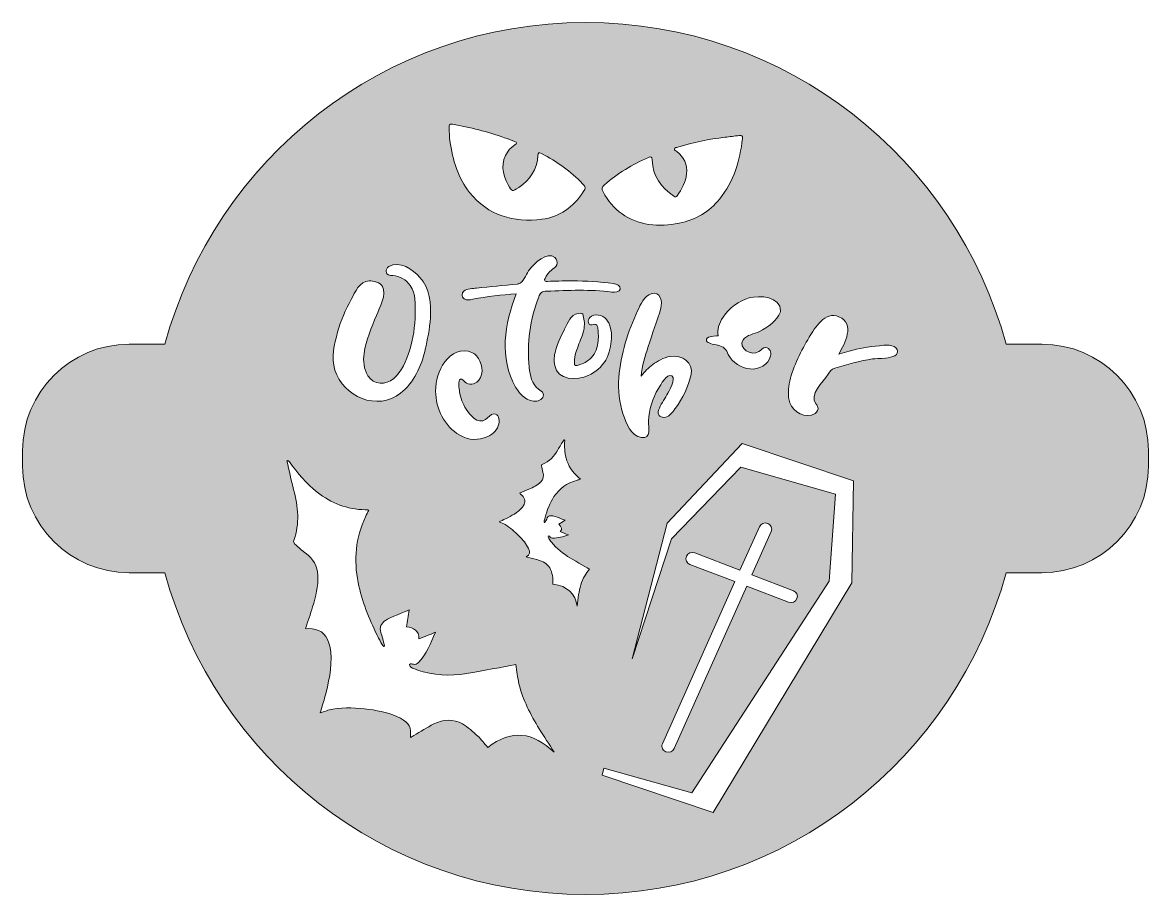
# Model space of a CAD drawing. Header units: inches. Extents: x -258 to 555, y -426 to 216.
# Drawn here: x 28.5 to 268.5, y -197.9 to -12.1 of the extents above; entities that cross this region are included whole.
import ezdxf

# ---------------------------------------------------------------- set-up
doc = ezdxf.new("R2010")
doc.units = ezdxf.units.IN
doc.header["$MEASUREMENT"] = 0
doc.layers.add('Layer', color=7, linetype='Continuous')

msp = doc.modelspace()

# ---------------------------------------------------------------- hatches: boundary and pattern name
at = {"layer": 'Layer', "true_color": 0x181a1c}
h = msp.add_hatch(color=250, dxfattribs=at)
h.dxf.hatch_style = 2
edge = h.paths.add_edge_path()
edge.add_spline(control_points=[(245.76, -80.65), (245.76, -80.65), (238.15, -80.65), (238.15, -80.65), (227.45, -41.17), (191.37, -12.12), (148.5, -12.12), (105.63, -12.12), (69.55, -41.17), (58.85, -80.65), (58.85, -80.65), (51.24, -80.65), (51.24, -80.65), (38.68, -80.65), (28.5, -90.84), (28.5, -103.4), (28.5, -103.4), (28.5, -106.6), (28.5, -106.6), (28.5, -119.16), (38.68, -129.35), (51.24, -129.35), (51.24, -129.35), (58.85, -129.35), (58.85, -129.35), (69.55, -168.83), (105.63, -197.88), (148.5, -197.88), (191.37, -197.88), (227.45, -168.83), (238.15, -129.35), (238.15, -129.35), (245.76, -129.35), (245.76, -129.35), (258.32, -129.35), (268.5, -119.16), (268.5, -106.6), (268.5, -106.6), (268.5, -103.4), (268.5, -103.4), (268.5, -90.84), (258.32, -80.65), (245.76, -80.65)], knot_values=[0, 0, 0, 0, 1, 1, 1, 2, 2, 2, 3, 3, 3, 4, 4, 4, 5, 5, 5, 6, 6, 6, 7, 7, 7, 8, 8, 8, 9, 9, 9, 10, 10, 10, 11, 11, 11, 12, 12, 12, 13, 13, 13, 14, 14, 14, 14], degree=3, periodic=1)
edge = h.paths.add_edge_path()
edge.add_spline(control_points=[(190.08, -73.57), (190.08, -73.63), (190.07, -73.7), (190.04, -73.75), (189.24, -75.71), (187.38, -77.03), (185.57, -77.97), (184.54, -78.5), (182.78, -78.63), (182.12, -79.69), (180.93, -81.58), (183.88, -83.26), (185.42, -82.24), (185.92, -81.91), (186.35, -81.34), (186.95, -81.36), (187.33, -81.37), (187.67, -81.65), (187.83, -81.99), (188, -82.34), (188.01, -82.74), (187.94, -83.11), (187.59, -85.02), (185.37, -86.1), (183.59, -85.93), (181.67, -85.74), (179.84, -84.57), (178.94, -82.85), (178.7, -82.39), (178.52, -81.89), (178.14, -81.54), (177.39, -80.82), (176.1, -80.85), (175.16, -80.5), (174.43, -80.24), (173.81, -79.73), (174.72, -79.18), (174.86, -79.09), (176.74, -78.77), (176.75, -78.85), (176.57, -77.5), (176.92, -76.2), (177.82, -74.87), (179.12, -72.97), (181.2, -71.4), (183.42, -70.8), (185.59, -70.2), (190.11, -70.45), (190.08, -73.57)], knot_values=[0, 0, 0, 0, 1, 1, 1, 2, 2, 2, 3, 3, 3, 4, 4, 4, 5, 5, 5, 6, 6, 6, 7, 7, 7, 8, 8, 8, 9, 9, 9, 10, 10, 10, 11, 11, 11, 12, 12, 12, 13, 13, 13, 14, 14, 14, 15, 15, 15, 16, 16, 16, 16], degree=3, periodic=1)
edge = h.paths.add_edge_path()
edge.add_spline(control_points=[(152.55, -46.69), (155.36, -44.26), (158.49, -42.36), (161.9, -40.89), (162.43, -40.66), (162.68, -40.67), (162.7, -41.38), (162.8, -44.83), (164.66, -47.23), (167.35, -49.13), (167.62, -49.32), (167.84, -49.34), (168.04, -49.05), (169.01, -47.6), (169.9, -46.12), (170.05, -44.33), (170.22, -42.37), (169.51, -40.8), (167.96, -39.6), (167.76, -39.44), (167.39, -39.34), (167.47, -39.03), (167.54, -38.73), (167.91, -38.78), (168.16, -38.7), (171.46, -37.7), (174.8, -36.94), (178.23, -36.57), (179.23, -36.44), (180.24, -36.32), (181.24, -36.18), (181.78, -36.11), (182.04, -36.26), (181.97, -36.85), (181.41, -41.55), (180.12, -45.96), (177.1, -49.71), (174.85, -52.49), (171.94, -54.21), (168.44, -54.89), (166.32, -55.29), (164.17, -55.47), (162.02, -55.14), (157.61, -54.46), (154.39, -52.1), (152.24, -48.21), (151.88, -47.57), (152, -47.16), (152.55, -46.69)], knot_values=[0, 0, 0, 0, 1, 1, 1, 2, 2, 2, 3, 3, 3, 4, 4, 4, 5, 5, 5, 6, 6, 6, 7, 7, 7, 8, 8, 8, 9, 9, 9, 10, 10, 10, 11, 11, 11, 12, 12, 12, 13, 13, 13, 14, 14, 14, 15, 15, 15, 16, 16, 16, 16], degree=3, periodic=1)
edge = h.paths.add_edge_path()
edge.add_spline(control_points=[(166.93, -87.42), (165.8, -86.8), (164.5, -89.36), (164.05, -90.09), (162.76, -92.2), (162.05, -94.59), (161.95, -97.05), (161.91, -98.26), (162.56, -100.86), (160.46, -100.54), (158.17, -100.19), (157.19, -97.53), (156.55, -95.63), (155.7, -93.09), (155.38, -90.37), (155.6, -87.71), (156.01, -82.8), (157.52, -77.99), (159.6, -73.53), (160.21, -72.22), (161.04, -70.42), (162.53, -69.91), (164.48, -69.25), (164.95, -71.61), (164.55, -72.99), (163.74, -75.75), (162.74, -78.42), (161.86, -81.15), (161.21, -83.19), (160.54, -85.32), (160.36, -87.45), (161.13, -86.55), (161.86, -85.67), (162.83, -84.97), (163.8, -84.27), (165.01, -83.52), (166.68, -83.24), (169, -82.88), (171.56, -84.52), (171, -87.13), (170.44, -89.72), (169.24, -92.17), (167.66, -94.29), (167.62, -94.35), (167.58, -94.4), (167.54, -94.45), (166.95, -95.26), (166.3, -96.24), (165.21, -96.25), (164.28, -96.27), (163.81, -95.59), (164.09, -94.71), (164.44, -93.58), (165.31, -92.5), (165.85, -91.45), (166.21, -90.75), (167.88, -87.95), (166.93, -87.42)], knot_values=[0, 0, 0, 0, 1, 1, 1, 2, 2, 2, 3, 3, 3, 4, 4, 4, 5, 5, 5, 6, 6, 6, 7, 7, 7, 8, 8, 8, 9, 9, 9, 10, 10, 10, 11, 11, 11, 12, 12, 12, 13, 13, 13, 14, 14, 14, 15, 15, 15, 16, 16, 16, 17, 17, 17, 18, 18, 18, 19, 19, 19, 19], degree=3, periodic=1)
edge = h.paths.add_edge_path()
edge.add_spline(control_points=[(154.41, -67.74), (155.1, -67.83), (155.98, -68.18), (155.89, -68.86), (155.89, -68.88), (155.89, -68.89), (155.89, -68.9), (155.77, -69.58), (154.8, -69.65), (154.1, -69.56), (149.51, -68.95), (144.84, -69.16), (140.21, -69.37), (139.83, -69.38), (139.43, -69.41), (139.12, -69.63), (138.82, -69.85), (138.66, -70.21), (138.53, -70.56), (136.69, -75.32), (135.99, -80.52), (136.49, -85.6), (136.66, -87.32), (137.07, -89.21), (138.47, -90.23), (138.86, -90.51), (139.33, -90.74), (139.49, -91.19), (139.77, -91.95), (138.91, -92.68), (138.11, -92.79), (136.2, -93.05), (134.55, -91.44), (133.58, -89.78), (131.86, -86.82), (131.23, -83.31), (131.41, -79.9), (131.58, -76.48), (132.51, -73.14), (133.73, -69.95), (130.62, -70.1), (127.52, -70.48), (124.47, -71.08), (123.85, -71.21), (123.16, -71.33), (122.62, -70.99), (122.05, -70.62), (122.1, -69.74), (122.59, -69.34), (123.23, -68.8), (124.5, -68.79), (125.29, -68.71), (128.17, -68.42), (131.05, -68.13), (133.94, -67.84), (134.16, -67.82), (134.39, -67.79), (134.57, -67.66), (135.53, -66.96), (135.89, -65.57), (136.62, -64.66), (137.57, -63.47), (140.33, -60.82), (141.96, -62.18), (142.41, -62.56), (142.6, -63.23), (142.36, -63.76), (142.14, -64.25), (141.65, -64.53), (141.23, -64.86), (140.65, -65.33), (140.17, -65.94), (139.87, -66.63), (139.8, -66.79), (139.74, -66.99), (139.84, -67.14), (139.95, -67.33), (140.22, -67.33), (140.43, -67.3), (141.18, -67.16), (142.06, -67.24), (142.83, -67.21), (143.78, -67.17), (144.73, -67.15), (145.68, -67.15), (148.6, -67.15), (151.52, -67.35), (154.41, -67.74)], knot_values=[0, 0, 0, 0, 1, 1, 1, 2, 2, 2, 3, 3, 3, 4, 4, 4, 5, 5, 5, 6, 6, 6, 7, 7, 7, 8, 8, 8, 9, 9, 9, 10, 10, 10, 11, 11, 11, 12, 12, 12, 13, 13, 13, 14, 14, 14, 15, 15, 15, 16, 16, 16, 17, 17, 17, 18, 18, 18, 19, 19, 19, 20, 20, 20, 21, 21, 21, 22, 22, 22, 23, 23, 23, 24, 24, 24, 25, 25, 25, 26, 26, 26, 27, 27, 27, 28, 28, 28, 29, 29, 29, 29], degree=3, periodic=1)
edge = h.paths.add_edge_path()
edge.add_spline(control_points=[(120.12, -33.8), (123.91, -34.44), (127.62, -35.36), (131.23, -36.67), (131.95, -36.93), (132.67, -37.19), (133.39, -37.45), (133.94, -37.64), (133.91, -37.87), (133.47, -38.18), (132.93, -38.57), (132.39, -38.97), (132, -39.52), (130.27, -41.93), (130.77, -44.33), (132.04, -46.71), (132.82, -48.17), (132.87, -48.18), (134.27, -47.25), (136.71, -45.65), (138.16, -43.42), (138.37, -40.48), (138.42, -39.84), (138.55, -39.7), (139.15, -40.02), (142.36, -41.77), (145.35, -43.8), (147.88, -46.48), (148.58, -47.22), (148.58, -47.35), (148.03, -48.19), (145.93, -51.41), (143, -53.55), (139.22, -54.02), (133.17, -54.78), (127.78, -53.29), (123.77, -48.31), (121.4, -45.35), (120.14, -41.46), (119.61, -37.3), (119.47, -36.5), (119.48, -35.49), (119.41, -34.48), (119.37, -33.93), (119.52, -33.7), (120.12, -33.8)], knot_values=[0, 0, 0, 0, 1, 1, 1, 2, 2, 2, 3, 3, 3, 4, 4, 4, 5, 5, 5, 6, 6, 6, 7, 7, 7, 8, 8, 8, 9, 9, 9, 10, 10, 10, 11, 11, 11, 12, 12, 12, 13, 13, 13, 14, 14, 14, 15, 15, 15, 15], degree=3, periodic=1)
edge = h.paths.add_edge_path()
edge.add_spline(control_points=[(118.52, -84.43), (119.87, -82.63), (122.07, -81.4), (124.3, -82.42), (125.04, -82.75), (125.63, -83.45), (126.01, -84.28), (126.8, -86.04), (126.59, -88.39), (124.66, -89.08), (124.15, -89.26), (123.58, -89.22), (123.11, -88.96), (122.79, -88.79), (122.22, -87.86), (121.85, -88.07), (121.26, -88.41), (121.58, -90.21), (121.65, -90.75), (121.83, -92.07), (122.31, -93.35), (123.05, -94.47), (123.85, -95.69), (125.53, -97.82), (127.21, -96.68), (127.8, -96.28), (128.23, -95.52), (128.95, -95.51), (130.09, -95.49), (130.2, -96.73), (130.02, -97.59), (129.77, -98.86), (128.85, -99.78), (127.69, -100.29), (125.6, -101.22), (123.66, -101.16), (121.69, -100.03), (118.48, -98.17), (116.51, -94.32), (116.56, -90.64), (116.6, -88.43), (117.16, -86.24), (118.52, -84.43)], knot_values=[0, 0, 0, 0, 1, 1, 1, 2, 2, 2, 3, 3, 3, 4, 4, 4, 5, 5, 5, 6, 6, 6, 7, 7, 7, 8, 8, 8, 9, 9, 9, 10, 10, 10, 11, 11, 11, 12, 12, 12, 13, 13, 13, 14, 14, 14, 14], degree=3, periodic=1)
edge = h.paths.add_edge_path()
edge.add_spline(control_points=[(95.67, -78.07), (96.36, -75.65), (97.33, -73.32), (98.56, -71.12), (99.41, -69.6), (100.29, -67.23), (102.37, -67.16), (103.26, -67.13), (104.74, -67.52), (105.23, -68.36), (106.18, -69.98), (104.58, -72.99), (103.96, -74.52), (102.9, -77.08), (101.69, -79.84), (101.3, -82.6), (101.07, -84.18), (101.27, -86.01), (102.12, -87.38), (103.36, -89.41), (105.94, -89.39), (107.62, -87.95), (109.35, -86.48), (110.31, -84.16), (110.99, -82.04), (111.79, -79.53), (112.16, -76.86), (112.2, -74.2), (112.23, -72.17), (112.4, -69.88), (111.15, -68.15), (110.29, -66.94), (108.92, -66.12), (107.43, -66.04), (106.81, -66), (106.09, -65.95), (106.01, -65.19), (105.97, -64.78), (106.22, -64.32), (106.56, -64.11), (108.8, -62.7), (111.73, -64.77), (113.21, -66.41), (115.29, -68.72), (115.61, -72.07), (115.43, -75.04), (115.28, -77.38), (114.81, -79.73), (114.36, -81.73), (114.35, -81.76), (114.34, -81.8), (114.33, -81.84), (113.55, -85.28), (111.93, -88.85), (109.07, -91.1), (104.14, -94.98), (96.88, -91.85), (95.09, -86.16), (94.25, -83.49), (94.93, -80.68), (95.67, -78.07)], knot_values=[0, 0, 0, 0, 1, 1, 1, 2, 2, 2, 3, 3, 3, 4, 4, 4, 5, 5, 5, 6, 6, 6, 7, 7, 7, 8, 8, 8, 9, 9, 9, 10, 10, 10, 11, 11, 11, 12, 12, 12, 13, 13, 13, 14, 14, 14, 15, 15, 15, 16, 16, 16, 17, 17, 17, 18, 18, 18, 19, 19, 19, 20, 20, 20, 20], degree=3, periodic=1)
edge = h.paths.add_edge_path()
edge.add_spline(control_points=[(127.66, -166.58), (126.9, -165.69), (126.29, -164.82), (125.54, -164.13), (124.52, -163.19), (123.47, -162.25), (122.29, -161.56), (120.31, -160.4), (118.19, -160.58), (116.19, -161.56), (114.7, -162.29), (113.31, -163.21), (111.88, -164.04), (111.66, -164.17), (111.43, -164.3), (111.17, -164.45), (111.43, -162.28), (110.97, -161.39), (109.04, -160.35), (106.96, -159.24), (104.7, -158.77), (102.4, -158.45), (99.8, -158.09), (97.2, -157.96), (94.61, -158.4), (93.7, -158.55), (92.83, -158.93), (91.94, -159.2), (92.23, -158.25), (92.57, -157.15), (92.88, -156.04), (93.76, -152.83), (94.47, -149.6), (94.2, -146.25), (94.15, -145.6), (94.02, -144.94), (93.82, -144.32), (93.17, -142.21), (91.63, -141.16), (89.41, -141.25), (89.22, -141.26), (89.03, -141.25), (88.8, -141.24), (89.33, -139.66), (89.89, -138.16), (90.33, -136.62), (90.97, -134.42), (91.55, -132.21), (91.46, -129.88), (91.39, -127.9), (90.51, -126.41), (88.94, -125.25), (88.08, -124.62), (87.29, -123.9), (86.5, -123.18), (86.35, -123.03), (86.24, -122.67), (86.31, -122.48), (87.62, -118.85), (87.25, -115.25), (86.28, -111.63), (85.74, -109.61), (85.33, -107.56), (84.86, -105.53), (84.93, -105.5), (85.01, -105.47), (85.08, -105.44), (85.19, -105.54), (85.3, -105.63), (85.39, -105.74), (87.13, -108.1), (89, -110.34), (91.32, -112.17), (94.32, -114.54), (97.71, -115.85), (101.55, -115.93), (101.76, -115.94), (101.98, -115.96), (102.29, -115.99), (102.05, -116.5), (101.84, -116.95), (101.62, -117.4), (99.47, -121.9), (99.08, -126.61), (100.05, -131.45), (100.82, -135.36), (102.34, -139.08), (104.1, -142.64), (104.33, -143.1), (105.42, -145.48), (105.64, -145), (105.69, -144.89), (105.05, -142.59), (104.89, -142.09), (104.54, -140.95), (104.96, -140.09), (105.84, -139.5), (106.71, -138.93), (110.09, -137.56), (110.92, -137.27), (110.72, -138.5), (110.54, -139.66), (110.35, -140.88), (111.89, -141.06), (113.03, -141.62), (112.99, -143.44), (114.19, -142.96), (115.27, -142.53), (116.5, -142.03), (115.5, -144.44), (114.59, -146.68), (112.87, -148.49), (112.6, -148.77), (112.25, -148.9), (111.86, -148.85), (111.59, -148.82), (111.15, -148.51), (111.02, -148.89), (110.85, -149.35), (111.61, -149.64), (111.92, -149.77), (112.57, -150.04), (113.23, -150.26), (113.9, -150.44), (117.4, -151.42), (120.93, -151.25), (124.46, -150.61), (127.32, -150.1), (133.48, -148.9), (133.66, -148.88), (133.88, -150.28), (134.01, -151.67), (134.32, -153.01), (135.13, -156.47), (136.8, -159.56), (138.63, -162.57), (139.64, -164.23), (140.74, -165.84), (141.83, -167.58), (137.37, -163.28), (132.64, -162.62), (127.66, -166.58)], knot_values=[0, 0, 0, 0, 1, 1, 1, 2, 2, 2, 3, 3, 3, 4, 4, 4, 5, 5, 5, 6, 6, 6, 7, 7, 7, 8, 8, 8, 9, 9, 9, 10, 10, 10, 11, 11, 11, 12, 12, 12, 13, 13, 13, 14, 14, 14, 15, 15, 15, 16, 16, 16, 17, 17, 17, 18, 18, 18, 19, 19, 19, 20, 20, 20, 21, 21, 21, 22, 22, 22, 23, 23, 23, 24, 24, 24, 25, 25, 25, 26, 26, 26, 27, 27, 27, 28, 28, 28, 29, 29, 29, 30, 30, 30, 31, 31, 31, 32, 32, 32, 33, 33, 33, 34, 34, 34, 35, 35, 35, 36, 36, 36, 37, 37, 37, 38, 38, 38, 39, 39, 39, 40, 40, 40, 41, 41, 41, 42, 42, 42, 43, 43, 43, 44, 44, 44, 45, 45, 45, 46, 46, 46, 47, 47, 47, 47], degree=3, periodic=1)
edge = h.paths.add_edge_path()
edge.add_spline(control_points=[(148.33, -129.97), (147.58, -131.21), (147.26, -132.61), (147.04, -134.03), (146.91, -134.82), (146.84, -135.62), (146.72, -136.46), (146.33, -133.84), (144.71, -132.17), (141.57, -131.74), (141.56, -131.25), (141.59, -130.81), (141.51, -130.38), (141.41, -129.8), (141.3, -129.2), (141.06, -128.64), (140.65, -127.69), (139.78, -127.07), (138.7, -126.73), (137.91, -126.47), (137.09, -126.29), (136.28, -126.08), (136.15, -126.05), (136.02, -126.01), (135.88, -125.98), (136.65, -125.44), (136.75, -125.05), (136.32, -124.14), (135.87, -123.18), (135.14, -122.34), (134.35, -121.53), (133.46, -120.61), (132.5, -119.76), (131.37, -119.08), (130.97, -118.84), (130.52, -118.67), (130.09, -118.47), (130.49, -118.29), (130.97, -118.08), (131.43, -117.86), (132.75, -117.23), (134.03, -116.53), (134.96, -115.5), (135.14, -115.3), (135.29, -115.07), (135.41, -114.83), (135.81, -114.03), (135.54, -113.25), (134.65, -112.58), (134.58, -112.52), (134.51, -112.46), (134.42, -112.38), (135.11, -112.1), (135.79, -111.85), (136.44, -111.55), (137.36, -111.13), (138.27, -110.68), (138.95, -109.99), (139.54, -109.4), (139.66, -108.71), (139.41, -107.88), (139.28, -107.44), (139.19, -106.98), (139.11, -106.53), (139.1, -106.44), (139.17, -106.31), (139.25, -106.27), (140.88, -105.65), (141.85, -104.51), (142.59, -103.18), (143, -102.44), (143.48, -101.73), (143.93, -101), (143.97, -101.02), (144, -101.03), (144.04, -101.04), (144.05, -101.11), (144.07, -101.17), (144.07, -101.23), (144.01, -102.44), (144.04, -103.66), (144.37, -104.91), (144.79, -106.52), (145.69, -107.95), (147.15, -109.18), (147.23, -109.25), (147.3, -109.32), (147.42, -109.43), (147.17, -109.5), (146.94, -109.56), (146.72, -109.62), (144.5, -110.23), (142.9, -111.44), (141.78, -113.12), (140.87, -114.47), (140.31, -116), (139.89, -117.57), (139.83, -117.77), (139.52, -118.79), (139.75, -118.72), (139.8, -118.7), (140.27, -117.85), (140.36, -117.66), (140.58, -117.22), (141, -117.11), (141.53, -117.22), (142.04, -117.33), (143.76, -118), (144.17, -118.17), (143.72, -118.46), (143.29, -118.74), (142.84, -119.02), (143.37, -119.55), (143.64, -120.07), (143.07, -120.58), (143.68, -120.81), (144.22, -121.03), (144.85, -121.27), (143.72, -121.65), (142.68, -122), (141.46, -121.97), (141.27, -121.97), (141.1, -121.9), (140.96, -121.76), (140.86, -121.66), (140.79, -121.44), (140.62, -121.51), (140.41, -121.58), (140.62, -121.91), (140.7, -122.04), (140.87, -122.32), (141.05, -122.59), (141.25, -122.85), (142.3, -124.22), (143.72, -125.28), (145.27, -126.2), (146.53, -126.95), (149.27, -128.54), (149.35, -128.59), (149, -129.06), (148.62, -129.49), (148.33, -129.97)], knot_values=[0, 0, 0, 0, 1, 1, 1, 2, 2, 2, 3, 3, 3, 4, 4, 4, 5, 5, 5, 6, 6, 6, 7, 7, 7, 8, 8, 8, 9, 9, 9, 10, 10, 10, 11, 11, 11, 12, 12, 12, 13, 13, 13, 14, 14, 14, 15, 15, 15, 16, 16, 16, 17, 17, 17, 18, 18, 18, 19, 19, 19, 20, 20, 20, 21, 21, 21, 22, 22, 22, 23, 23, 23, 24, 24, 24, 25, 25, 25, 26, 26, 26, 27, 27, 27, 28, 28, 28, 29, 29, 29, 30, 30, 30, 31, 31, 31, 32, 32, 32, 33, 33, 33, 34, 34, 34, 35, 35, 35, 36, 36, 36, 37, 37, 37, 38, 38, 38, 39, 39, 39, 40, 40, 40, 41, 41, 41, 42, 42, 42, 43, 43, 43, 44, 44, 44, 45, 45, 45, 46, 46, 46, 47, 47, 47, 47], degree=3, periodic=1)
edge = h.paths.add_edge_path()
edge.add_spline(control_points=[(149.1, -87.31), (146.75, -88.41), (142.47, -88.37), (141.93, -85.17), (141.75, -84.13), (141.81, -83.1), (142.1, -82.08), (142.63, -80.18), (143.48, -78.53), (144.36, -76.77), (144.68, -76.13), (144.98, -75.46), (145.47, -74.93), (145.95, -74.4), (146.78, -73.96), (147.53, -74.06), (147.68, -74.09), (147.82, -74.15), (147.91, -74.27), (147.98, -74.38), (148, -74.51), (148.01, -74.64), (148.06, -75.12), (148.23, -75.56), (148.26, -76.04), (148.31, -77.13), (148.04, -78.21), (147.64, -79.24), (147.16, -80.45), (146.68, -81.66), (146.33, -82.91), (146.19, -83.56), (146.14, -84.24), (146.19, -84.91), (146.19, -84.92), (146.19, -84.94), (146.19, -84.95), (146.19, -85.06), (146.19, -85.1), (146.28, -85.16), (146.55, -85.23), (146.81, -85.17), (147.18, -85.04), (148.06, -84.77), (148.83, -84.35), (149.41, -83.82), (150.38, -82.95), (150.91, -81.9), (151.15, -80.39), (151.31, -79.36), (151.23, -78.27), (151.15, -77.44), (151.11, -77.08), (151.05, -76.61), (150.69, -76.42), (150.3, -76.2), (149.95, -76.62), (149.56, -76.54), (149.33, -76.49), (149.18, -76.27), (149.13, -76.06), (149.03, -75.68), (149.16, -75.26), (149.43, -74.97), (150.35, -73.97), (152.17, -74.42), (152.96, -75.36), (153.34, -75.82), (153.61, -76.38), (153.78, -76.98), (154.02, -77.78), (154.09, -78.65), (154.04, -79.42), (154.04, -79.43), (154.04, -79.44), (154.04, -79.44), (153.87, -80.99), (153.65, -82.5), (152.8, -84.02), (151.92, -85.49), (150.71, -86.56), (149.1, -87.31)], knot_values=[0, 0, 0, 0, 1, 1, 1, 2, 2, 2, 3, 3, 3, 4, 4, 4, 5, 5, 5, 6, 6, 6, 7, 7, 7, 8, 8, 8, 9, 9, 9, 10, 10, 10, 11, 11, 11, 12, 12, 12, 13, 13, 13, 14, 14, 14, 15, 15, 15, 16, 16, 16, 17, 17, 17, 18, 18, 18, 19, 19, 19, 20, 20, 20, 21, 21, 21, 22, 22, 22, 23, 23, 23, 24, 24, 24, 25, 25, 25, 26, 26, 26, 27, 27, 27, 27], degree=3, periodic=1)
h.paths.add_polyline_path([(205.26, -131.51), (175.73, -180.38), (152.03, -172.43), (152.41, -170.97), (171.18, -176.26), (200.41, -131.13), (201.8, -112.57), (181.58, -106.88), (166.83, -122.08), (158.45, -147.68), (165.94, -118.78), (181.9, -101.83), (205.6, -109.78)])
edge = h.paths.add_edge_path()
edge.add_spline(control_points=[(170.77, -127.55), (170.44, -127.42), (170.19, -127.18), (170.05, -126.9), (169.89, -126.58), (169.86, -126.2), (170.01, -125.84), (170.29, -125.17), (171.09, -124.85), (171.79, -125.12), (171.79, -125.12), (181.41, -128.8), (181.41, -128.8), (181.41, -128.8), (185.56, -119.53), (185.56, -119.53), (185.86, -118.86), (186.66, -118.55), (187.36, -118.84), (188.06, -119.12), (188.38, -119.89), (188.08, -120.55), (188.08, -120.55), (183.96, -129.78), (183.96, -129.78), (183.96, -129.78), (192.8, -133.16), (192.8, -133.16), (193.5, -133.43), (193.85, -134.19), (193.56, -134.86), (193.28, -135.53), (192.48, -135.86), (191.78, -135.59), (191.78, -135.59), (182.88, -132.18), (182.88, -132.18), (182.88, -132.18), (167.4, -166.79), (167.4, -166.79), (167.11, -167.45), (166.3, -167.76), (165.6, -167.48), (165.29, -167.35), (165.05, -167.12), (164.91, -166.84), (164.74, -166.52), (164.72, -166.12), (164.88, -165.76), (164.88, -165.76), (180.34, -131.21), (180.34, -131.21), (180.34, -131.21), (170.77, -127.55), (170.77, -127.55)], knot_values=[0, 0, 0, 0, 1, 1, 1, 2, 2, 2, 3, 3, 3, 4, 4, 4, 5, 5, 5, 6, 6, 6, 7, 7, 7, 8, 8, 8, 9, 9, 9, 10, 10, 10, 11, 11, 11, 12, 12, 12, 13, 13, 13, 14, 14, 14, 15, 15, 15, 16, 16, 16, 17, 17, 17, 18, 18, 18, 18], degree=3, periodic=1)
edge = h.paths.add_edge_path()
edge.add_spline(control_points=[(212.43, -83.62), (211.31, -83.73), (210.15, -83.71), (209.69, -83.78), (206.95, -84.2), (204.3, -84.99), (201.65, -85.76), (200.83, -86), (200.61, -86.38), (200.19, -87.07), (199.22, -88.64), (195.99, -91.46), (197.66, -93.46), (197.82, -93.64), (197.98, -93.83), (198.05, -94.06), (198.2, -94.56), (197.85, -95.08), (197.42, -95.38), (195.53, -96.68), (192.67, -95.13), (192.04, -93.16), (191.57, -91.69), (191.73, -89.99), (192.06, -88.52), (192.77, -85.33), (194.54, -81.99), (196.19, -79.16), (197.34, -77.19), (199.63, -73.54), (202.5, -74.79), (206.08, -76.34), (203.73, -80.46), (202.52, -82.75), (202.58, -82.73), (202.64, -82.72), (202.7, -82.7), (203.34, -82.51), (204, -82.31), (204.67, -82.14), (206.74, -81.54), (208.87, -81.16), (211.15, -80.97), (212.16, -80.85), (214.44, -80.58), (214.92, -81.79), (215.42, -83.05), (213.96, -83.46), (212.43, -83.62)], knot_values=[0, 0, 0, 0, 1, 1, 1, 2, 2, 2, 3, 3, 3, 4, 4, 4, 5, 5, 5, 6, 6, 6, 7, 7, 7, 8, 8, 8, 9, 9, 9, 10, 10, 10, 11, 11, 11, 12, 12, 12, 13, 13, 13, 14, 14, 14, 15, 15, 15, 16, 16, 16, 16], degree=3, periodic=1)

# ---------------------------------------------------------------- linework, layer by layer
at = {"layer": 'Layer', "lineweight": 0}
msp.add_lwpolyline([(205.26, -131.51), (175.73, -180.38), (152.03, -172.43), (152.41, -170.97), (171.18, -176.26), (200.41, -131.13), (201.8, -112.57), (181.58, -106.88), (166.83, -122.08), (158.45, -147.68), (165.94, -118.78), (181.9, -101.83), (205.6, -109.78), (205.26, -131.51)], dxfattribs=at)
for points, knots in [([(245.76, -80.65), (245.76, -80.65), (238.15, -80.65), (238.15, -80.65), (227.45, -41.17), (191.37, -12.12), (148.5, -12.12), (105.63, -12.12), (69.55, -41.17), (58.85, -80.65), (58.85, -80.65), (51.24, -80.65), (51.24, -80.65), (38.68, -80.65), (28.5, -90.84), (28.5, -103.4), (28.5, -103.4), (28.5, -106.6), (28.5, -106.6), (28.5, -119.16), (38.68, -129.35), (51.24, -129.35), (51.24, -129.35), (58.85, -129.35), (58.85, -129.35), (69.55, -168.83), (105.63, -197.88), (148.5, -197.88), (191.37, -197.88), (227.45, -168.83), (238.15, -129.35), (238.15, -129.35), (245.76, -129.35), (245.76, -129.35), (258.32, -129.35), (268.5, -119.16), (268.5, -106.6), (268.5, -106.6), (268.5, -103.4), (268.5, -103.4), (268.5, -90.84), (258.32, -80.65), (245.76, -80.65)], [0, 0, 0, 0, 1, 1, 1, 2, 2, 2, 3, 3, 3, 4, 4, 4, 5, 5, 5, 6, 6, 6, 7, 7, 7, 8, 8, 8, 9, 9, 9, 10, 10, 10, 11, 11, 11, 12, 12, 12, 13, 13, 13, 14, 14, 14, 14]), ([(120.12, -33.8), (123.91, -34.44), (127.62, -35.36), (131.23, -36.67), (131.95, -36.93), (132.67, -37.19), (133.39, -37.45), (133.94, -37.64), (133.91, -37.87), (133.47, -38.18), (132.93, -38.57), (132.39, -38.97), (132, -39.52), (130.27, -41.93), (130.77, -44.33), (132.04, -46.71), (132.82, -48.17), (132.87, -48.18), (134.27, -47.25), (136.71, -45.65), (138.16, -43.42), (138.37, -40.48), (138.42, -39.84), (138.55, -39.7), (139.15, -40.02), (142.36, -41.77), (145.35, -43.8), (147.88, -46.48), (148.58, -47.22), (148.58, -47.35), (148.03, -48.19), (145.93, -51.41), (143, -53.55), (139.22, -54.02), (133.17, -54.78), (127.78, -53.29), (123.77, -48.31), (121.4, -45.35), (120.14, -41.46), (119.61, -37.3), (119.47, -36.5), (119.48, -35.49), (119.41, -34.48), (119.37, -33.93), (119.52, -33.7), (120.12, -33.8)], [0, 0, 0, 0, 1, 1, 1, 2, 2, 2, 3, 3, 3, 4, 4, 4, 5, 5, 5, 6, 6, 6, 7, 7, 7, 8, 8, 8, 9, 9, 9, 10, 10, 10, 11, 11, 11, 12, 12, 12, 13, 13, 13, 14, 14, 14, 15, 15, 15, 15]), ([(152.55, -46.69), (155.36, -44.26), (158.49, -42.36), (161.9, -40.89), (162.43, -40.66), (162.68, -40.67), (162.7, -41.38), (162.8, -44.83), (164.66, -47.23), (167.35, -49.13), (167.62, -49.32), (167.84, -49.34), (168.04, -49.05), (169.01, -47.6), (169.9, -46.12), (170.05, -44.33), (170.22, -42.37), (169.51, -40.8), (167.96, -39.6), (167.76, -39.44), (167.39, -39.34), (167.47, -39.03), (167.54, -38.73), (167.91, -38.78), (168.16, -38.7), (171.46, -37.7), (174.8, -36.94), (178.23, -36.57), (179.23, -36.44), (180.24, -36.32), (181.24, -36.18), (181.78, -36.11), (182.04, -36.26), (181.97, -36.85), (181.41, -41.55), (180.12, -45.96), (177.1, -49.71), (174.85, -52.49), (171.94, -54.21), (168.44, -54.89), (166.32, -55.29), (164.17, -55.47), (162.02, -55.14), (157.61, -54.46), (154.39, -52.1), (152.24, -48.21), (151.88, -47.57), (152, -47.16), (152.55, -46.69)], [0, 0, 0, 0, 1, 1, 1, 2, 2, 2, 3, 3, 3, 4, 4, 4, 5, 5, 5, 6, 6, 6, 7, 7, 7, 8, 8, 8, 9, 9, 9, 10, 10, 10, 11, 11, 11, 12, 12, 12, 13, 13, 13, 14, 14, 14, 15, 15, 15, 16, 16, 16, 16]), ([(154.41, -67.74), (155.1, -67.83), (155.98, -68.18), (155.89, -68.86), (155.89, -68.88), (155.89, -68.89), (155.89, -68.9), (155.77, -69.58), (154.8, -69.65), (154.1, -69.56), (149.51, -68.95), (144.84, -69.16), (140.21, -69.37), (139.83, -69.38), (139.43, -69.41), (139.12, -69.63), (138.82, -69.85), (138.66, -70.21), (138.53, -70.56), (136.69, -75.32), (135.99, -80.52), (136.49, -85.6), (136.66, -87.32), (137.07, -89.21), (138.47, -90.23), (138.86, -90.51), (139.33, -90.74), (139.49, -91.19), (139.77, -91.95), (138.91, -92.68), (138.11, -92.79), (136.2, -93.05), (134.55, -91.44), (133.58, -89.78), (131.86, -86.82), (131.23, -83.31), (131.41, -79.9), (131.58, -76.48), (132.51, -73.14), (133.73, -69.95), (130.62, -70.1), (127.52, -70.48), (124.47, -71.08), (123.85, -71.21), (123.16, -71.33), (122.62, -70.99), (122.05, -70.62), (122.1, -69.74), (122.59, -69.34), (123.23, -68.8), (124.5, -68.79), (125.29, -68.71), (128.17, -68.42), (131.05, -68.13), (133.94, -67.84), (134.16, -67.82), (134.39, -67.79), (134.57, -67.66), (135.53, -66.96), (135.89, -65.57), (136.62, -64.66), (137.57, -63.47), (140.33, -60.82), (141.96, -62.18), (142.41, -62.56), (142.6, -63.23), (142.36, -63.76), (142.14, -64.25), (141.65, -64.53), (141.23, -64.86), (140.65, -65.33), (140.17, -65.94), (139.87, -66.63), (139.8, -66.79), (139.74, -66.99), (139.84, -67.14), (139.95, -67.33), (140.22, -67.33), (140.43, -67.3), (141.18, -67.16), (142.06, -67.24), (142.83, -67.21), (143.78, -67.17), (144.73, -67.15), (145.68, -67.15), (148.6, -67.15), (151.52, -67.35), (154.41, -67.74)], [0, 0, 0, 0, 1, 1, 1, 2, 2, 2, 3, 3, 3, 4, 4, 4, 5, 5, 5, 6, 6, 6, 7, 7, 7, 8, 8, 8, 9, 9, 9, 10, 10, 10, 11, 11, 11, 12, 12, 12, 13, 13, 13, 14, 14, 14, 15, 15, 15, 16, 16, 16, 17, 17, 17, 18, 18, 18, 19, 19, 19, 20, 20, 20, 21, 21, 21, 22, 22, 22, 23, 23, 23, 24, 24, 24, 25, 25, 25, 26, 26, 26, 27, 27, 27, 28, 28, 28, 29, 29, 29, 29]), ([(95.67, -78.07), (96.36, -75.65), (97.33, -73.32), (98.56, -71.12), (99.41, -69.6), (100.29, -67.23), (102.37, -67.16), (103.26, -67.13), (104.74, -67.52), (105.23, -68.36), (106.18, -69.98), (104.58, -72.99), (103.96, -74.52), (102.9, -77.08), (101.69, -79.84), (101.3, -82.6), (101.07, -84.18), (101.27, -86.01), (102.12, -87.38), (103.36, -89.41), (105.94, -89.39), (107.62, -87.95), (109.35, -86.48), (110.31, -84.16), (110.99, -82.04), (111.79, -79.53), (112.16, -76.86), (112.2, -74.2), (112.23, -72.17), (112.4, -69.88), (111.15, -68.15), (110.29, -66.94), (108.92, -66.12), (107.43, -66.04), (106.81, -66), (106.09, -65.95), (106.01, -65.19), (105.97, -64.78), (106.22, -64.32), (106.56, -64.11), (108.8, -62.7), (111.73, -64.77), (113.21, -66.41), (115.29, -68.72), (115.61, -72.07), (115.43, -75.04), (115.28, -77.38), (114.81, -79.73), (114.36, -81.73), (114.35, -81.76), (114.34, -81.8), (114.33, -81.84), (113.55, -85.28), (111.93, -88.85), (109.07, -91.1), (104.14, -94.98), (96.88, -91.85), (95.09, -86.16), (94.25, -83.49), (94.93, -80.68), (95.67, -78.07)], [0, 0, 0, 0, 1, 1, 1, 2, 2, 2, 3, 3, 3, 4, 4, 4, 5, 5, 5, 6, 6, 6, 7, 7, 7, 8, 8, 8, 9, 9, 9, 10, 10, 10, 11, 11, 11, 12, 12, 12, 13, 13, 13, 14, 14, 14, 15, 15, 15, 16, 16, 16, 17, 17, 17, 18, 18, 18, 19, 19, 19, 20, 20, 20, 20]), ([(166.93, -87.42), (165.8, -86.8), (164.5, -89.36), (164.05, -90.09), (162.76, -92.2), (162.05, -94.59), (161.95, -97.05), (161.91, -98.26), (162.56, -100.86), (160.46, -100.54), (158.17, -100.19), (157.19, -97.53), (156.55, -95.63), (155.7, -93.09), (155.38, -90.37), (155.6, -87.71), (156.01, -82.8), (157.52, -77.99), (159.6, -73.53), (160.21, -72.22), (161.04, -70.42), (162.53, -69.91), (164.48, -69.25), (164.95, -71.61), (164.55, -72.99), (163.74, -75.75), (162.74, -78.42), (161.86, -81.15), (161.21, -83.19), (160.54, -85.32), (160.36, -87.45), (161.13, -86.55), (161.86, -85.67), (162.83, -84.97), (163.8, -84.27), (165.01, -83.52), (166.68, -83.24), (169, -82.88), (171.56, -84.52), (171, -87.13), (170.44, -89.72), (169.24, -92.17), (167.66, -94.29), (167.62, -94.35), (167.58, -94.4), (167.54, -94.45), (166.95, -95.26), (166.3, -96.24), (165.21, -96.25), (164.28, -96.27), (163.81, -95.59), (164.09, -94.71), (164.44, -93.58), (165.31, -92.5), (165.85, -91.45), (166.21, -90.75), (167.88, -87.95), (166.93, -87.42)], [0, 0, 0, 0, 1, 1, 1, 2, 2, 2, 3, 3, 3, 4, 4, 4, 5, 5, 5, 6, 6, 6, 7, 7, 7, 8, 8, 8, 9, 9, 9, 10, 10, 10, 11, 11, 11, 12, 12, 12, 13, 13, 13, 14, 14, 14, 15, 15, 15, 16, 16, 16, 17, 17, 17, 18, 18, 18, 19, 19, 19, 19]), ([(190.08, -73.57), (190.08, -73.63), (190.07, -73.7), (190.04, -73.75), (189.24, -75.71), (187.38, -77.03), (185.57, -77.97), (184.54, -78.5), (182.78, -78.63), (182.12, -79.69), (180.93, -81.58), (183.88, -83.26), (185.42, -82.24), (185.92, -81.91), (186.35, -81.34), (186.95, -81.36), (187.33, -81.37), (187.67, -81.65), (187.83, -81.99), (188, -82.34), (188.01, -82.74), (187.94, -83.11), (187.59, -85.02), (185.37, -86.1), (183.59, -85.93), (181.67, -85.74), (179.84, -84.57), (178.94, -82.85), (178.7, -82.39), (178.52, -81.89), (178.14, -81.54), (177.39, -80.82), (176.1, -80.85), (175.16, -80.5), (174.43, -80.24), (173.81, -79.73), (174.72, -79.18), (174.86, -79.09), (176.74, -78.77), (176.75, -78.85), (176.57, -77.5), (176.92, -76.2), (177.82, -74.87), (179.12, -72.97), (181.2, -71.4), (183.42, -70.8), (185.59, -70.2), (190.11, -70.45), (190.08, -73.57)], [0, 0, 0, 0, 1, 1, 1, 2, 2, 2, 3, 3, 3, 4, 4, 4, 5, 5, 5, 6, 6, 6, 7, 7, 7, 8, 8, 8, 9, 9, 9, 10, 10, 10, 11, 11, 11, 12, 12, 12, 13, 13, 13, 14, 14, 14, 15, 15, 15, 16, 16, 16, 16]), ([(149.1, -87.31), (146.75, -88.41), (142.47, -88.37), (141.93, -85.17), (141.75, -84.13), (141.81, -83.1), (142.1, -82.08), (142.63, -80.18), (143.48, -78.53), (144.36, -76.77), (144.68, -76.13), (144.98, -75.46), (145.47, -74.93), (145.95, -74.4), (146.78, -73.96), (147.53, -74.06), (147.68, -74.09), (147.82, -74.15), (147.91, -74.27), (147.98, -74.38), (148, -74.51), (148.01, -74.64), (148.06, -75.12), (148.23, -75.56), (148.26, -76.04), (148.31, -77.13), (148.04, -78.21), (147.64, -79.24), (147.16, -80.45), (146.68, -81.66), (146.33, -82.91), (146.19, -83.56), (146.14, -84.24), (146.19, -84.91), (146.19, -84.92), (146.19, -84.94), (146.19, -84.95), (146.19, -85.06), (146.19, -85.1), (146.28, -85.16), (146.55, -85.23), (146.81, -85.17), (147.18, -85.04), (148.06, -84.77), (148.83, -84.35), (149.41, -83.82), (150.38, -82.95), (150.91, -81.9), (151.15, -80.39), (151.31, -79.36), (151.23, -78.27), (151.15, -77.44), (151.11, -77.08), (151.05, -76.61), (150.69, -76.42), (150.3, -76.2), (149.95, -76.62), (149.56, -76.54), (149.33, -76.49), (149.18, -76.27), (149.13, -76.06), (149.03, -75.68), (149.16, -75.26), (149.43, -74.97), (150.35, -73.97), (152.17, -74.42), (152.96, -75.36), (153.34, -75.82), (153.61, -76.38), (153.78, -76.98), (154.02, -77.78), (154.09, -78.65), (154.04, -79.42), (154.04, -79.43), (154.04, -79.44), (154.04, -79.44), (153.87, -80.99), (153.65, -82.5), (152.8, -84.02), (151.92, -85.49), (150.71, -86.56), (149.1, -87.31)], [0, 0, 0, 0, 1, 1, 1, 2, 2, 2, 3, 3, 3, 4, 4, 4, 5, 5, 5, 6, 6, 6, 7, 7, 7, 8, 8, 8, 9, 9, 9, 10, 10, 10, 11, 11, 11, 12, 12, 12, 13, 13, 13, 14, 14, 14, 15, 15, 15, 16, 16, 16, 17, 17, 17, 18, 18, 18, 19, 19, 19, 20, 20, 20, 21, 21, 21, 22, 22, 22, 23, 23, 23, 24, 24, 24, 25, 25, 25, 26, 26, 26, 27, 27, 27, 27]), ([(212.43, -83.62), (211.31, -83.73), (210.15, -83.71), (209.69, -83.78), (206.95, -84.2), (204.3, -84.99), (201.65, -85.76), (200.83, -86), (200.61, -86.38), (200.19, -87.07), (199.22, -88.64), (195.99, -91.46), (197.66, -93.46), (197.82, -93.64), (197.98, -93.83), (198.05, -94.06), (198.2, -94.56), (197.85, -95.08), (197.42, -95.38), (195.53, -96.68), (192.67, -95.13), (192.04, -93.16), (191.57, -91.69), (191.73, -89.99), (192.06, -88.52), (192.77, -85.33), (194.54, -81.99), (196.19, -79.16), (197.34, -77.19), (199.63, -73.54), (202.5, -74.79), (206.08, -76.34), (203.73, -80.46), (202.52, -82.75), (202.58, -82.73), (202.64, -82.72), (202.7, -82.7), (203.34, -82.51), (204, -82.31), (204.67, -82.14), (206.74, -81.54), (208.87, -81.16), (211.15, -80.97), (212.16, -80.85), (214.44, -80.58), (214.92, -81.79), (215.42, -83.05), (213.96, -83.46), (212.43, -83.62)], [0, 0, 0, 0, 1, 1, 1, 2, 2, 2, 3, 3, 3, 4, 4, 4, 5, 5, 5, 6, 6, 6, 7, 7, 7, 8, 8, 8, 9, 9, 9, 10, 10, 10, 11, 11, 11, 12, 12, 12, 13, 13, 13, 14, 14, 14, 15, 15, 15, 16, 16, 16, 16]), ([(118.52, -84.43), (119.87, -82.63), (122.07, -81.4), (124.3, -82.42), (125.04, -82.75), (125.63, -83.45), (126.01, -84.28), (126.8, -86.04), (126.59, -88.39), (124.66, -89.08), (124.15, -89.26), (123.58, -89.22), (123.11, -88.96), (122.79, -88.79), (122.22, -87.86), (121.85, -88.07), (121.26, -88.41), (121.58, -90.21), (121.65, -90.75), (121.83, -92.07), (122.31, -93.35), (123.05, -94.47), (123.85, -95.69), (125.53, -97.82), (127.21, -96.68), (127.8, -96.28), (128.23, -95.52), (128.95, -95.51), (130.09, -95.49), (130.2, -96.73), (130.02, -97.59), (129.77, -98.86), (128.85, -99.78), (127.69, -100.29), (125.6, -101.22), (123.66, -101.16), (121.69, -100.03), (118.48, -98.17), (116.51, -94.32), (116.56, -90.64), (116.6, -88.43), (117.16, -86.24), (118.52, -84.43)], [0, 0, 0, 0, 1, 1, 1, 2, 2, 2, 3, 3, 3, 4, 4, 4, 5, 5, 5, 6, 6, 6, 7, 7, 7, 8, 8, 8, 9, 9, 9, 10, 10, 10, 11, 11, 11, 12, 12, 12, 13, 13, 13, 14, 14, 14, 14]), ([(148.33, -129.97), (147.58, -131.21), (147.26, -132.61), (147.04, -134.03), (146.91, -134.82), (146.84, -135.62), (146.72, -136.46), (146.33, -133.84), (144.71, -132.17), (141.57, -131.74), (141.56, -131.25), (141.59, -130.81), (141.51, -130.38), (141.41, -129.8), (141.3, -129.2), (141.06, -128.64), (140.65, -127.69), (139.78, -127.07), (138.7, -126.73), (137.91, -126.47), (137.09, -126.29), (136.28, -126.08), (136.15, -126.05), (136.02, -126.01), (135.88, -125.98), (136.65, -125.44), (136.75, -125.05), (136.32, -124.14), (135.87, -123.18), (135.14, -122.34), (134.35, -121.53), (133.46, -120.61), (132.5, -119.76), (131.37, -119.08), (130.97, -118.84), (130.52, -118.67), (130.09, -118.47), (130.49, -118.29), (130.97, -118.08), (131.43, -117.86), (132.75, -117.23), (134.03, -116.53), (134.96, -115.5), (135.14, -115.3), (135.29, -115.07), (135.41, -114.83), (135.81, -114.03), (135.54, -113.25), (134.65, -112.58), (134.58, -112.52), (134.51, -112.46), (134.42, -112.38), (135.11, -112.1), (135.79, -111.85), (136.44, -111.55), (137.36, -111.13), (138.27, -110.68), (138.95, -109.99), (139.54, -109.4), (139.66, -108.71), (139.41, -107.88), (139.28, -107.44), (139.19, -106.98), (139.11, -106.53), (139.1, -106.44), (139.17, -106.31), (139.25, -106.27), (140.88, -105.65), (141.85, -104.51), (142.59, -103.18), (143, -102.44), (143.48, -101.73), (143.93, -101), (143.97, -101.02), (144, -101.03), (144.04, -101.04), (144.05, -101.11), (144.07, -101.17), (144.07, -101.23), (144.01, -102.44), (144.04, -103.66), (144.37, -104.91), (144.79, -106.52), (145.69, -107.95), (147.15, -109.18), (147.23, -109.25), (147.3, -109.32), (147.42, -109.43), (147.17, -109.5), (146.94, -109.56), (146.72, -109.62), (144.5, -110.23), (142.9, -111.44), (141.78, -113.12), (140.87, -114.47), (140.31, -116), (139.89, -117.57), (139.83, -117.77), (139.52, -118.79), (139.75, -118.72), (139.8, -118.7), (140.27, -117.85), (140.36, -117.66), (140.58, -117.22), (141, -117.11), (141.53, -117.22), (142.04, -117.33), (143.76, -118), (144.17, -118.17), (143.72, -118.46), (143.29, -118.74), (142.84, -119.02), (143.37, -119.55), (143.64, -120.07), (143.07, -120.58), (143.68, -120.81), (144.22, -121.03), (144.85, -121.27), (143.72, -121.65), (142.68, -122), (141.46, -121.97), (141.27, -121.97), (141.1, -121.9), (140.96, -121.76), (140.86, -121.66), (140.79, -121.44), (140.62, -121.51), (140.41, -121.58), (140.62, -121.91), (140.7, -122.04), (140.87, -122.32), (141.05, -122.59), (141.25, -122.85), (142.3, -124.22), (143.72, -125.28), (145.27, -126.2), (146.53, -126.95), (149.27, -128.54), (149.35, -128.59), (149, -129.06), (148.62, -129.49), (148.33, -129.97)], [0, 0, 0, 0, 1, 1, 1, 2, 2, 2, 3, 3, 3, 4, 4, 4, 5, 5, 5, 6, 6, 6, 7, 7, 7, 8, 8, 8, 9, 9, 9, 10, 10, 10, 11, 11, 11, 12, 12, 12, 13, 13, 13, 14, 14, 14, 15, 15, 15, 16, 16, 16, 17, 17, 17, 18, 18, 18, 19, 19, 19, 20, 20, 20, 21, 21, 21, 22, 22, 22, 23, 23, 23, 24, 24, 24, 25, 25, 25, 26, 26, 26, 27, 27, 27, 28, 28, 28, 29, 29, 29, 30, 30, 30, 31, 31, 31, 32, 32, 32, 33, 33, 33, 34, 34, 34, 35, 35, 35, 36, 36, 36, 37, 37, 37, 38, 38, 38, 39, 39, 39, 40, 40, 40, 41, 41, 41, 42, 42, 42, 43, 43, 43, 44, 44, 44, 45, 45, 45, 46, 46, 46, 47, 47, 47, 47]), ([(127.66, -166.58), (126.9, -165.69), (126.29, -164.82), (125.54, -164.13), (124.52, -163.19), (123.47, -162.25), (122.29, -161.56), (120.31, -160.4), (118.19, -160.58), (116.19, -161.56), (114.7, -162.29), (113.31, -163.21), (111.88, -164.04), (111.66, -164.17), (111.43, -164.3), (111.17, -164.45), (111.43, -162.28), (110.97, -161.39), (109.04, -160.35), (106.96, -159.24), (104.7, -158.77), (102.4, -158.45), (99.8, -158.09), (97.2, -157.96), (94.61, -158.4), (93.7, -158.55), (92.83, -158.93), (91.94, -159.2), (92.23, -158.25), (92.57, -157.15), (92.88, -156.04), (93.76, -152.83), (94.47, -149.6), (94.2, -146.25), (94.15, -145.6), (94.02, -144.94), (93.82, -144.32), (93.17, -142.21), (91.63, -141.16), (89.41, -141.25), (89.22, -141.26), (89.03, -141.25), (88.8, -141.24), (89.33, -139.66), (89.89, -138.16), (90.33, -136.62), (90.97, -134.42), (91.55, -132.21), (91.46, -129.88), (91.39, -127.9), (90.51, -126.41), (88.94, -125.25), (88.08, -124.62), (87.29, -123.9), (86.5, -123.18), (86.35, -123.03), (86.24, -122.67), (86.31, -122.48), (87.62, -118.85), (87.25, -115.25), (86.28, -111.63), (85.74, -109.61), (85.33, -107.56), (84.86, -105.53), (84.93, -105.5), (85.01, -105.47), (85.08, -105.44), (85.19, -105.54), (85.3, -105.63), (85.39, -105.74), (87.13, -108.1), (89, -110.34), (91.32, -112.17), (94.32, -114.54), (97.71, -115.85), (101.55, -115.93), (101.76, -115.94), (101.98, -115.96), (102.29, -115.99), (102.05, -116.5), (101.84, -116.95), (101.62, -117.4), (99.47, -121.9), (99.08, -126.61), (100.05, -131.45), (100.82, -135.36), (102.34, -139.08), (104.1, -142.64), (104.33, -143.1), (105.42, -145.48), (105.64, -145), (105.69, -144.89), (105.05, -142.59), (104.89, -142.09), (104.54, -140.95), (104.96, -140.09), (105.84, -139.5), (106.71, -138.93), (110.09, -137.56), (110.92, -137.27), (110.72, -138.5), (110.54, -139.66), (110.35, -140.88), (111.89, -141.06), (113.03, -141.62), (112.99, -143.44), (114.19, -142.96), (115.27, -142.53), (116.5, -142.03), (115.5, -144.44), (114.59, -146.68), (112.87, -148.49), (112.6, -148.77), (112.25, -148.9), (111.86, -148.85), (111.59, -148.82), (111.15, -148.51), (111.02, -148.89), (110.85, -149.35), (111.61, -149.64), (111.92, -149.77), (112.57, -150.04), (113.23, -150.26), (113.9, -150.44), (117.4, -151.42), (120.93, -151.25), (124.46, -150.61), (127.32, -150.1), (133.48, -148.9), (133.66, -148.88), (133.88, -150.28), (134.01, -151.67), (134.32, -153.01), (135.13, -156.47), (136.8, -159.56), (138.63, -162.57), (139.64, -164.23), (140.74, -165.84), (141.83, -167.58), (137.37, -163.28), (132.64, -162.62), (127.66, -166.58)], [0, 0, 0, 0, 1, 1, 1, 2, 2, 2, 3, 3, 3, 4, 4, 4, 5, 5, 5, 6, 6, 6, 7, 7, 7, 8, 8, 8, 9, 9, 9, 10, 10, 10, 11, 11, 11, 12, 12, 12, 13, 13, 13, 14, 14, 14, 15, 15, 15, 16, 16, 16, 17, 17, 17, 18, 18, 18, 19, 19, 19, 20, 20, 20, 21, 21, 21, 22, 22, 22, 23, 23, 23, 24, 24, 24, 25, 25, 25, 26, 26, 26, 27, 27, 27, 28, 28, 28, 29, 29, 29, 30, 30, 30, 31, 31, 31, 32, 32, 32, 33, 33, 33, 34, 34, 34, 35, 35, 35, 36, 36, 36, 37, 37, 37, 38, 38, 38, 39, 39, 39, 40, 40, 40, 41, 41, 41, 42, 42, 42, 43, 43, 43, 44, 44, 44, 45, 45, 45, 46, 46, 46, 47, 47, 47, 47]), ([(170.77, -127.55), (170.44, -127.42), (170.19, -127.18), (170.05, -126.9), (169.89, -126.58), (169.86, -126.2), (170.01, -125.84), (170.29, -125.17), (171.09, -124.85), (171.79, -125.12), (171.79, -125.12), (181.41, -128.8), (181.41, -128.8), (181.41, -128.8), (185.56, -119.53), (185.56, -119.53), (185.86, -118.86), (186.66, -118.55), (187.36, -118.84), (188.06, -119.12), (188.38, -119.89), (188.08, -120.55), (188.08, -120.55), (183.96, -129.78), (183.96, -129.78), (183.96, -129.78), (192.8, -133.16), (192.8, -133.16), (193.5, -133.43), (193.85, -134.19), (193.56, -134.86), (193.28, -135.53), (192.48, -135.86), (191.78, -135.59), (191.78, -135.59), (182.88, -132.18), (182.88, -132.18), (182.88, -132.18), (167.4, -166.79), (167.4, -166.79), (167.11, -167.45), (166.3, -167.76), (165.6, -167.48), (165.29, -167.35), (165.05, -167.12), (164.91, -166.84), (164.74, -166.52), (164.72, -166.12), (164.88, -165.76), (164.88, -165.76), (180.34, -131.21), (180.34, -131.21), (180.34, -131.21), (170.77, -127.55), (170.77, -127.55)], [0, 0, 0, 0, 1, 1, 1, 2, 2, 2, 3, 3, 3, 4, 4, 4, 5, 5, 5, 6, 6, 6, 7, 7, 7, 8, 8, 8, 9, 9, 9, 10, 10, 10, 11, 11, 11, 12, 12, 12, 13, 13, 13, 14, 14, 14, 15, 15, 15, 16, 16, 16, 17, 17, 17, 18, 18, 18, 18])]:
    msp.add_open_spline(points, degree=3, knots=knots, dxfattribs=at)

doc.saveas('drawing.dxf')
